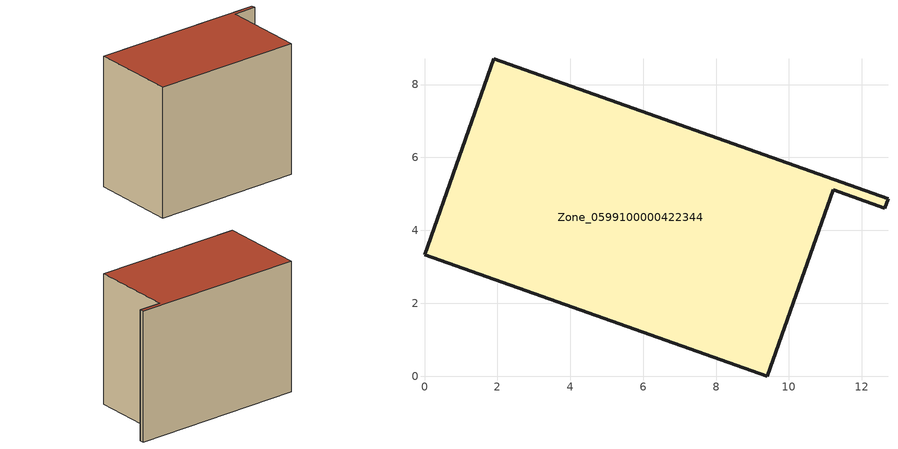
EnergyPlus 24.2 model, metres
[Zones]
Zone_0599100000422344
 floor ground (C_G): 0,3.34 1.91,8.71 12.72,4.87 12.62,4.61 11.21,5.11 9.4,0 z0.51
 wall outside (C_F): 1.91,8.71 0,3.34 9.4,0 11.21,5.11 12.62,4.61 12.72,4.87 1.91,8.71 z0.51:9.22
 roof outside (C_R): 12.72,4.87 1.91,8.71 0,3.34 9.4,0 11.21,5.11 12.62,4.61 z9.22
[BUILDING]
Pand.0599100000422344: North Axis=0; Terrain=City; Loads Convergence Tolerance Value=0.04; Temperature Convergence Tolerance Value=0.4; Solar Distribution=FullExterior; Maximum Number of Warmup Days=25; Minimum Number of Warmup Days=1
[Site:Location]
Rotterdam.The.Hague.AP_ZH_NLD Design_Conditions: Latitude=51.96; Longitude=4.45; Time Zone=1; Elevation=-4.5
[SITE:GROUNDTEMPERATURE:BUILDINGSURFACE]
18, 18, 18, 18, 18, 18, 18, 18, 18, 18, 18, 18
[MATERIAL] Thermal Absorptance=0.9; Solar Absorptance=0.7; Visible Absorptance=0.7
Name | Roughness | Thickness | Conductivity | Density | Specific Heat
G.TI.2006-2014 | MediumSmooth | 0.15 | 0.06 | 540 | 1210
F.TI.2006-2014 | Rough | 0.3 | 0.12 | 1920 | 840
R.TI.2006-2014 | MediumRough | 0.2 | 0.08 | 1500 | 1000
[CONSTRUCTION]
C_G: G.TI.2006-2014
C_F: F.TI.2006-2014
C_R: R.TI.2006-2014
[ZONE]
Zone_0599100000422344: Type=1; Multiplier=1; Ceiling Height=Autocalculate; Volume=Autocalculate; Floor Area=autocalculate; Part of Total Floor Area=Yes
[ZONEINFILTRATION:DESIGNFLOWRATE]
Infil_Zone_0599100000422344: Zone or ZoneList or Space or SpaceList=Zone_0599100000422344; Schedule=AlwaysOn; Design Flow Rate Calculation Method=Flow/Area; Flow Rate per Floor Area=0.0015; Constant Term Coefficient=1; Temperature Term Coefficient=0; Velocity Term Coefficient=0; Velocity Squared Term Coefficient=0
[HVACTEMPLATE:ZONE:IDEALLOADSAIRSYSTEM]
Zone_0599100000422344: Maximum Heating Supply Air Temperature=50; Minimum Cooling Supply Air Temperature=13; Maximum Heating Supply Air Humidity Ratio=0.0156; Minimum Cooling Supply Air Humidity Ratio=0.0077; Heating Limit=NoLimit; Cooling Limit=NoLimit; Dehumidification Control Type=ConstantSensibleHeatRatio; Cooling Sensible Heat Ratio=0.7; Dehumidification Setpoint=60; Humidification Control Type=None; Humidification Setpoint=30; Outdoor Air Method=None; Outdoor Air Flow Rate per Person=0.00944; Outdoor Air Flow Rate per Zone Floor Area=0; Outdoor Air Flow Rate per Zone=0; Demand Controlled Ventilation Type=None; Outdoor Air Economizer Type=NoEconomizer; Heat Recovery Type=None; Sensible Heat Recovery Effectiveness=0.7; Latent Heat Recovery Effectiveness=0.65
[ZONECONTROL:THERMOSTAT]
ThermostatControl_Zone_0599100000422344: Zone or ZoneList=Zone_0599100000422344; Control Type Schedule=DualSetpointControlType; Control 1=Thermostat_Zone_0599100000422344; Temperature Difference Between Cutout And Setpoint=0
[THERMOSTATSETPOINT:DUALSETPOINT]
Thermostat_Zone_0599100000422344: Heating Setpoint Temperature Schedule=HeatingSetpoint_Zone_0599100000422344; Cooling Setpoint Temperature Schedule=CoolingSetpoint_Zone_0599100000422344
[SCHEDULE:COMPACT]
HeatingSetpoint_Zone_0599100000422344: Through: 12/31, For: AllDays, Until: 24:00, 21
CoolingSetpoint_Zone_0599100000422344: Through: 12/31, For: AllDays, Until: 24:00, 24
DualSetpointControlType: Through: 12/31, For: AllDays, Until: 24:00, 4
AlwaysOn: Through: 12/31, For: AllDays, Until: 24:00, 1
